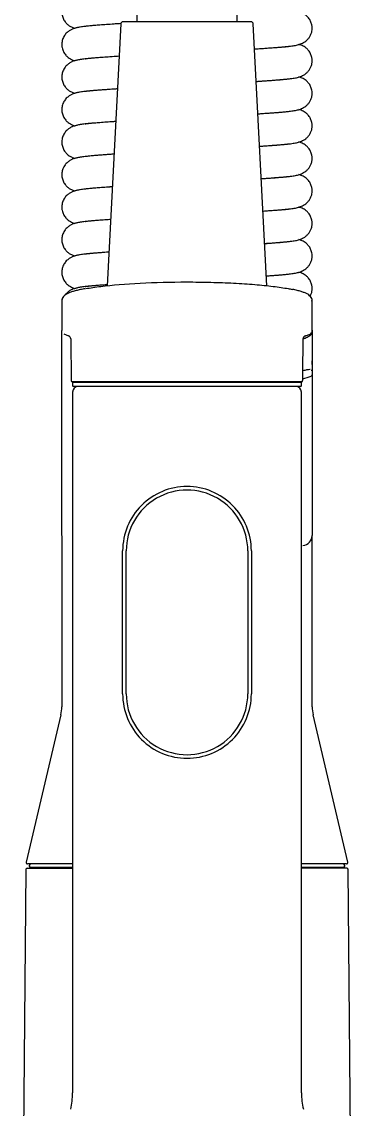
# Model space of a CAD drawing. Header units: millimetres. Extents: x 1617 to 5774, y 11446 to 13973.
# Drawn here: x 3288.5 to 3334.7, y 13377.2 to 13529.3 of the extents above; entities that cross this region are included whole.
import ezdxf

# ---------------------------------------------------------------- set-up
doc = ezdxf.new("R2010")
doc.units = ezdxf.units.MM
doc.layers.get('0').update_dxf_attribs({"color": 250})

# ---------------------------------------------------------------- blocks, each defined once
blk = doc.blocks.new('7')
at = {"linetype": 'Continuous'}
for p, q in [((3304.59, 13617.7), (3304.59, 13529.32)), ((3318.59, 13529.32), (3318.59, 13617.7)), ((3298.59, 13528.84), (3298.59, 13528.8)), ((3302.33, 13529.04), (3300.41, 13492.41)), ((3320.55, 13529.32), (3302.63, 13529.32)), ((3322.77, 13492.41), (3320.85, 13529.04)), ((3324.59, 13525.73), (3324.59, 13525.77)), ((3298.59, 13524.29), (3298.59, 13524.25)), ((3324.59, 13521.18), (3324.59, 13521.22)), ((3298.59, 13519.74), (3298.59, 13519.7)), ((3324.59, 13516.63), (3324.59, 13516.67)), ((3298.59, 13515.19), (3298.59, 13515.15)), ((3324.59, 13512.08), (3324.59, 13512.12)), ((3298.59, 13510.64), (3298.59, 13510.6)), ((3324.59, 13507.53), (3324.59, 13507.57)), ((3298.59, 13506.09), (3298.59, 13506.05)), ((3324.59, 13502.98), (3324.59, 13503.02)), ((3298.59, 13501.54), (3298.59, 13501.5)), ((3324.59, 13498.43), (3324.59, 13498.47)), ((3298.59, 13496.99), (3298.59, 13496.95)), ((3324.59, 13493.88), (3324.59, 13493.92)), ((3298.59, 13492.44), (3298.59, 13492.4)), ((3294.09, 13490.35), (3294.09, 13486.14)), ((3329.09, 13485.9), (3329.07, 13490.17)), ((3329.09, 13486.14), (3329.09, 13490.35)), ((3329.09, 13486.18), (3329.09, 13486.15)), ((3294.09, 13457.46), (3294.09, 13486.14)), ((3294.38, 13485.69), (3295.04, 13485.4)), ((3295.33, 13484.93), (3295.38, 13479.13)), ((3329.09, 13486.14), (3329.09, 13486.13)), ((3329.09, 13486.12), (3329.09, 13486.06)), ((3329.09, 13486.06), (3329.09, 13484.25)), ((3329.09, 13484.25), (3329.09, 13482.05)), ((3329.09, 13482.05), (3329.09, 13481.41)), ((3328.97, 13480.58), (3329.03, 13480.58)), ((3328.97, 13480.58), (3328.97, 13480.58)), ((3328.97, 13480.58), (3329.03, 13480.58)), ((3329.09, 13481.4), (3329.09, 13481.46)), ((3329.09, 13481.4), (3329.09, 13480.73)), ((3329.09, 13480.73), (3329.09, 13479.95)), ((3327.61, 13478.98), (3295.53, 13478.98)), ((3295.58, 13478.82), (3295.58, 13478.42)), ((3295.68, 13478.92), (3327.47, 13478.92)), ((3327.59, 13478.87), (3327.59, 13478.98)), ((3327.6, 13478.42), (3327.6, 13478.82)), ((3329.09, 13479.92), (3329.09, 13457.46)), ((3295.59, 13477.52), (3295.59, 13379.52)), ((3327.5, 13478.32), (3295.68, 13478.32)), ((3327.5, 13478.32), (3327.5, 13478.32)), ((3327.59, 13379.52), (3327.59, 13477.52)), ((3294.09, 13457.41), (3294.09, 13433.53)), ((3329.09, 13433.52), (3329.09, 13457.41)), ((3302.59, 13435.32), (3302.59, 13455.32)), ((3303.09, 13435.32), (3303.09, 13455.32)), ((3320.09, 13455.32), (3320.09, 13435.32)), ((3320.59, 13455.32), (3320.59, 13435.32)), ((3293.95, 13432.38), (3289.1, 13411.78)), ((3334.08, 13411.78), (3329.23, 13432.37)), ((3289.04, 13410.74), (3288.49, 13348.19)), ((3289.24, 13410.93), (3295.57, 13410.93)), ((3295.58, 13411.53), (3289.29, 13411.53)), ((3289.54, 13411.33), (3289.54, 13411.23)), ((3295.59, 13411.03), (3289.74, 13411.03)), ((3291.19, 13411.03), (3291.19, 13410.93)), ((3333.44, 13411.03), (3327.59, 13411.03)), ((3333.94, 13410.93), (3327.6, 13410.93)), ((3333.89, 13411.53), (3327.62, 13411.53)), ((3331.99, 13410.93), (3331.99, 13411.03)), ((3333.64, 13411.23), (3333.64, 13411.33)), ((3334.69, 13348.19), (3334.14, 13410.74))]:
    blk.add_line(p, q, dxfattribs=at)
for centre, radius, start, end in [((3302.63, 13529.02), 0.3, 90, 177), ((3320.55, 13529.02), 0.3, 3, 90), ((3294.58, 13490.35), 0.498, 162.1372, 179.7849), ((3328.54, 13490.17), 0.533, 359.7814, 19.9044), ((3328.59, 13490.35), 0.498, 0.2148, 17.6885), ((3294.85, 13484.95), 0.49, 0.864, 66.9828), ((3328.22, 13485.01), 0.399, 103.0585, 180.9817), ((3326.5, 13490.61), 5.47, 287.0558, 288.8863), ((3328.72, 13485.89), 0.364, 291.9937, 1.8404), ((3306.82, 13481.37), 22.27, 0.1964, 1.0876), ((3295.53, 13479.13), 0.15, 180.5, 270), ((3295.68, 13478.82), 0.1, 90, 180), ((3296.09, 13479.12), 0.2, 270, 315.6418), ((3327.49, 13478.81), 0.112, 33.5506, 98.6306), ((3318.67, 13479.03), 8.91, 358.9924, 359.6076), ((3327.5, 13478.82), 0.1, 0, 29.0094), ((3327.61, 13479.14), 0.151, 268.9981, 344.3813), ((3316, 13518.86), 41.18, 286.6166, 288.3603), ((3328.91, 13479.95), 0.185, 290.3784, 0.7556), ((3295.68, 13478.42), 0.1, 180, 270), ((3296.39, 13477.52), 0.8, 90, 180), ((3326.79, 13477.52), 0.8, 0, 90), ((3327.5, 13478.42), 0.1, 270, 0), ((3311.59, 13455.32), 9, 89.9999, 180.0002), ((3311.59, 13455.32), 8.5, 0, 180.0004), ((3311.59, 13455.32), 9, 359.9986, 90), ((3327.62, 13457.55), 1.48, 276.645, 356.625), ((3311.59, 13435.32), 9, 179.9985, 270), ((3311.59, 13435.32), 8.5, 180, 0.0004), ((3311.59, 13435.32), 9, 269.9999, 0.0002), ((3290.1, 13433.38), 3.98, 345.4424, 2.1252), ((3333, 13433.42), 3.9, 178.4636, 195.4604), ((3289.29, 13411.73), 0.2, 166.707, 270), ((3333.89, 13411.73), 0.2, 270.108, 14.2171), ((3289.24, 13410.73), 0.2, 90, 180.3874), ((3289.74, 13411.33), 0.2, 90, 180), ((3289.74, 13411.23), 0.2, 180, 270), ((3333.44, 13411.33), 0.2, 0, 90), ((3333.44, 13411.23), 0.2, 270, 0), ((3333.94, 13410.73), 0.2, 0.5128, 90.013), ((3285.59, 13379.52), 10, 346.75, 0), ((3337.59, 13379.52), 10, 180, 193.25)]:
    blk.add_arc(centre, radius, start, end, dxfattribs=at)
for centre, major_axis, ratio, start_param, end_param in [((3327.53, 13485.01), (-0.3, 0.003), 0.034767, 3.141956, 3.181002), ((3328.01, 13485.67), (-0.091, 0.286), 0.692778, 3.14173, 3.302232), ((3309.7, 13529.55), (32.65, -35.97), 0.885726, -0.377693, -0.365597), ((3328.59, 13486.09), (-0.367, 0.356), 0.952086, 2.748607, 3.887334), ((3328.59, 13484.25), (-0.5, 0), 0.006171, 2.972798, 3.141593), ((3321.09, 13154.68), (0, 327.21), 1, -0.024437, -0.024124), ((3327.61, 13479.13), (0, -0.15), 0.99819, 0, 1.56207), ((3327.61, 13479.14), (-0.142, 0.047), 0.98565, 3.13963, 3.457343)]:
    blk.add_ellipse(centre, major_axis=major_axis, ratio=ratio, start_param=start_param, end_param=end_param, dxfattribs=at)
for points, knots in [([(3304.58, 13533.74), (3304.35, 13533.73), (3303.57, 13533.68), (3302.27, 13533.61), (3300.76, 13533.51), (3299.39, 13533.41), (3298.25, 13533.32), (3297.35, 13533.23), (3296.68, 13533.14), (3296.26, 13533.06), (3295.98, 13532.99), (3295.82, 13532.95), (3295.55, 13532.85), (3295.19, 13532.67), (3294.79, 13532.37), (3294.44, 13531.96), (3294.17, 13531.41), (3294.07, 13530.8), (3294.11, 13530.23), (3294.3, 13529.68), (3294.61, 13529.21), (3294.98, 13528.87), (3295.29, 13528.67), (3295.59, 13528.53), (3295.8, 13528.45), (3295.92, 13528.42)], [0.0723279, 0.0723279, 0.0723279, 0.0723279, 0.0800538, 0.0986845, 0.1181547, 0.1382918, 0.1583992, 0.1763138, 0.1921777, 0.2057767, 0.2116782, 0.2169895, 0.2223998, 0.228454, 0.2352625, 0.2425813, 0.2496911, 0.2561813, 0.2621734, 0.2687652, 0.2754251, 0.2817203, 0.2875692, 0.2934558, 0.3022568, 0.3022568, 0.3022568, 0.3022568]), ([(3321.04, 13525.52), (3321.39, 13525.54), (3322.09, 13525.59), (3323.04, 13525.65), (3323.98, 13525.72), (3324.79, 13525.79), (3325.49, 13525.85), (3326.02, 13525.91), (3326.43, 13525.97), (3326.72, 13526.02), (3327.09, 13526.09), (3327.59, 13526.25), (3328.11, 13526.53), (3328.47, 13526.86), (3328.72, 13527.16), (3328.93, 13527.55), (3329.06, 13527.97), (3329.1, 13528.44), (3329.05, 13528.91), (3328.89, 13529.41), (3328.6, 13529.86), (3328.26, 13530.2), (3327.95, 13530.41), (3327.7, 13530.54), (3327.45, 13530.64), (3327.3, 13530.69), (3327.23, 13530.71)], [0.0942147, 0.0942147, 0.0942147, 0.0942147, 0.1070762, 0.1212039, 0.1341006, 0.1493858, 0.1626712, 0.1743368, 0.1842868, 0.1924972, 0.2001042, 0.2114147, 0.2228919, 0.2287018, 0.2344462, 0.2399902, 0.2452248, 0.2500272, 0.2551286, 0.2612389, 0.2675753, 0.2736056, 0.2792165, 0.2847924, 0.2908437, 0.2961234, 0.2961234, 0.2961234, 0.2961234]), ([(3302.32, 13529.06), (3302.32, 13529.06), (3301.79, 13529.03), (3300.76, 13528.96), (3299.39, 13528.86), (3298.25, 13528.77), (3297.35, 13528.68), (3296.68, 13528.59), (3296.26, 13528.51), (3295.98, 13528.44), (3295.82, 13528.4), (3295.55, 13528.3), (3295.19, 13528.12), (3294.79, 13527.82), (3294.44, 13527.41), (3294.17, 13526.86), (3294.07, 13526.25), (3294.11, 13525.68), (3294.3, 13525.13), (3294.61, 13524.66), (3294.98, 13524.32), (3295.29, 13524.12), (3295.59, 13523.98), (3295.8, 13523.9), (3295.92, 13523.87)], [0.0986738, 0.0986738, 0.0986738, 0.0986738, 0.0986845, 0.1181547, 0.1382918, 0.1583992, 0.1763138, 0.1921777, 0.2057767, 0.2116782, 0.2169895, 0.2223998, 0.228454, 0.2352625, 0.2425813, 0.2496911, 0.2561813, 0.2621734, 0.2687652, 0.2754251, 0.2817203, 0.2875692, 0.2934558, 0.3022568, 0.3022568, 0.3022568, 0.3022568]), ([(3297.34, 13528.7), (3297.34, 13528.7), (3297.37, 13528.71), (3297.54, 13528.73), (3297.82, 13528.76), (3298.22, 13528.81), (3298.8, 13528.86), (3299.61, 13528.92), (3300.57, 13528.99), (3301.5, 13529.05), (3302.11, 13529.09), (3302.33, 13529.11)], [0.7974887, 0.7974887, 0.7974887, 0.7974887, 0.8034106, 0.8128002, 0.8225313, 0.8322071, 0.8466036, 0.8613229, 0.876409, 0.8917126, 0.9002013, 0.9002013, 0.9002013, 0.9002013]), ([(3325.79, 13525.84), (3325.79, 13525.85), (3325.77, 13525.85), (3325.64, 13525.83), (3325.33, 13525.8), (3324.86, 13525.75), (3324.31, 13525.71), (3323.69, 13525.66), (3323.01, 13525.61), (3322.29, 13525.56), (3321.63, 13525.51), (3321.2, 13525.48), (3321.05, 13525.48)], [0.8028515, 0.8028515, 0.8028515, 0.8028515, 0.8074221, 0.8175772, 0.8294453, 0.8423433, 0.854529, 0.8662364, 0.8774589, 0.8881273, 0.8986839, 0.9047559, 0.9047559, 0.9047559, 0.9047559]), ([(3321.28, 13520.99), (3321.54, 13521), (3322.16, 13521.04), (3323.04, 13521.1), (3323.98, 13521.17), (3324.79, 13521.24), (3325.49, 13521.3), (3326.02, 13521.36), (3326.43, 13521.42), (3326.72, 13521.47), (3327.09, 13521.54), (3327.59, 13521.7), (3328.11, 13521.98), (3328.47, 13522.31), (3328.72, 13522.61), (3328.93, 13523), (3329.06, 13523.42), (3329.1, 13523.89), (3329.05, 13524.36), (3328.89, 13524.86), (3328.6, 13525.31), (3328.26, 13525.65), (3327.95, 13525.86), (3327.7, 13525.99), (3327.45, 13526.09), (3327.3, 13526.14), (3327.23, 13526.16)], [0.0972546, 0.0972546, 0.0972546, 0.0972546, 0.1070762, 0.1212039, 0.1341006, 0.1493858, 0.1626712, 0.1743368, 0.1842868, 0.1924972, 0.2001042, 0.2114147, 0.2228919, 0.2287018, 0.2344462, 0.2399902, 0.2452248, 0.2500272, 0.2551286, 0.2612389, 0.2675753, 0.2736056, 0.2792165, 0.2847924, 0.2908437, 0.2961234, 0.2961234, 0.2961234, 0.2961234]), ([(3302.08, 13524.49), (3301.64, 13524.47), (3300.7, 13524.4), (3299.39, 13524.31), (3298.25, 13524.22), (3297.35, 13524.13), (3296.68, 13524.04), (3296.26, 13523.96), (3295.98, 13523.89), (3295.82, 13523.85), (3295.55, 13523.75), (3295.19, 13523.57), (3294.79, 13523.27), (3294.44, 13522.86), (3294.17, 13522.31), (3294.07, 13521.7), (3294.11, 13521.13), (3294.3, 13520.58), (3294.61, 13520.11), (3294.98, 13519.77), (3295.29, 13519.57), (3295.59, 13519.43), (3295.8, 13519.35), (3295.92, 13519.32)], [0.1016231, 0.1016231, 0.1016231, 0.1016231, 0.1181547, 0.1382918, 0.1583992, 0.1763138, 0.1921777, 0.2057767, 0.2116782, 0.2169895, 0.2223998, 0.228454, 0.2352625, 0.2425813, 0.2496911, 0.2561813, 0.2621734, 0.2687652, 0.2754251, 0.2817203, 0.2875692, 0.2934558, 0.3022568, 0.3022568, 0.3022568, 0.3022568]), ([(3297.34, 13524.15), (3297.34, 13524.15), (3297.37, 13524.16), (3297.54, 13524.18), (3297.82, 13524.21), (3298.22, 13524.26), (3298.8, 13524.31), (3299.61, 13524.37), (3300.57, 13524.44), (3301.42, 13524.5), (3301.94, 13524.53), (3302.08, 13524.54)], [0.79748869, 0.79748869, 0.79748869, 0.79748869, 0.80341059, 0.81280024, 0.8225313, 0.83220709, 0.84660359, 0.86132287, 0.87640899, 0.8917126, 0.89698336, 0.89698336, 0.89698336, 0.89698336]), ([(3325.79, 13521.29), (3325.79, 13521.3), (3325.77, 13521.3), (3325.64, 13521.28), (3325.33, 13521.25), (3324.86, 13521.2), (3324.31, 13521.16), (3323.69, 13521.11), (3323.01, 13521.06), (3322.29, 13521.01), (3321.7, 13520.97), (3321.36, 13520.94), (3321.28, 13520.94)], [0.80285146, 0.80285146, 0.80285146, 0.80285146, 0.80742206, 0.81757722, 0.8294453, 0.84234328, 0.85452903, 0.86623644, 0.87745893, 0.88812727, 0.89868392, 0.90169426, 0.90169426, 0.90169426, 0.90169426]), ([(3321.52, 13516.45), (3321.7, 13516.46), (3322.23, 13516.5), (3323.04, 13516.55), (3323.98, 13516.62), (3324.79, 13516.69), (3325.49, 13516.75), (3326.02, 13516.81), (3326.43, 13516.87), (3326.72, 13516.92), (3327.09, 13516.99), (3327.59, 13517.15), (3328.11, 13517.43), (3328.47, 13517.76), (3328.72, 13518.06), (3328.93, 13518.45), (3329.06, 13518.87), (3329.1, 13519.34), (3329.05, 13519.81), (3328.89, 13520.31), (3328.6, 13520.76), (3328.26, 13521.1), (3327.95, 13521.31), (3327.7, 13521.44), (3327.45, 13521.54), (3327.3, 13521.59), (3327.23, 13521.61)], [0.1002959, 0.1002959, 0.1002959, 0.1002959, 0.1070762, 0.1212039, 0.1341006, 0.1493858, 0.1626712, 0.1743368, 0.1842868, 0.1924972, 0.2001042, 0.2114147, 0.2228919, 0.2287018, 0.2344462, 0.2399902, 0.2452248, 0.2500272, 0.2551286, 0.2612389, 0.2675753, 0.2736056, 0.2792165, 0.2847924, 0.2908437, 0.2961234, 0.2961234, 0.2961234, 0.2961234]), ([(3301.83, 13519.93), (3301.48, 13519.91), (3300.62, 13519.85), (3299.39, 13519.76), (3298.25, 13519.67), (3297.35, 13519.58), (3296.68, 13519.49), (3296.26, 13519.41), (3295.98, 13519.34), (3295.82, 13519.3), (3295.55, 13519.2), (3295.19, 13519.02), (3294.79, 13518.72), (3294.44, 13518.31), (3294.17, 13517.76), (3294.07, 13517.15), (3294.11, 13516.58), (3294.3, 13516.03), (3294.61, 13515.56), (3294.98, 13515.22), (3295.29, 13515.02), (3295.59, 13514.88), (3295.8, 13514.8), (3295.92, 13514.77)], [0.1047141, 0.1047141, 0.1047141, 0.1047141, 0.1181547, 0.1382918, 0.1583992, 0.1763138, 0.1921777, 0.2057767, 0.2116782, 0.2169895, 0.2223998, 0.228454, 0.2352625, 0.2425813, 0.2496911, 0.2561813, 0.2621734, 0.2687652, 0.2754251, 0.2817203, 0.2875692, 0.2934558, 0.3022568, 0.3022568, 0.3022568, 0.3022568]), ([(3297.34, 13519.6), (3297.34, 13519.6), (3297.37, 13519.61), (3297.54, 13519.63), (3297.82, 13519.66), (3298.22, 13519.71), (3298.8, 13519.76), (3299.61, 13519.82), (3300.57, 13519.89), (3301.35, 13519.94), (3301.79, 13519.97), (3301.84, 13519.98)], [0.79748869, 0.79748869, 0.79748869, 0.79748869, 0.80341059, 0.81280024, 0.8225313, 0.83220709, 0.84660359, 0.86132287, 0.87640899, 0.8917126, 0.89391975, 0.89391975, 0.89391975, 0.89391975]), ([(3325.79, 13516.74), (3325.79, 13516.75), (3325.77, 13516.75), (3325.64, 13516.73), (3325.33, 13516.7), (3324.86, 13516.65), (3324.31, 13516.61), (3323.69, 13516.56), (3323.01, 13516.51), (3322.29, 13516.46), (3321.78, 13516.42), (3321.51, 13516.4)], [0.80285146, 0.80285146, 0.80285146, 0.80285146, 0.80742206, 0.81757722, 0.8294453, 0.84234328, 0.85452903, 0.86623644, 0.87745893, 0.88812727, 0.89863183, 0.89863183, 0.89863183, 0.89863183]), ([(3321.76, 13511.92), (3321.85, 13511.92), (3322.3, 13511.95), (3323.04, 13512), (3323.98, 13512.07), (3324.79, 13512.14), (3325.49, 13512.2), (3326.02, 13512.26), (3326.43, 13512.32), (3326.72, 13512.37), (3327.09, 13512.44), (3327.59, 13512.6), (3328.11, 13512.88), (3328.47, 13513.21), (3328.72, 13513.51), (3328.93, 13513.9), (3329.06, 13514.32), (3329.1, 13514.79), (3329.05, 13515.26), (3328.89, 13515.76), (3328.6, 13516.21), (3328.26, 13516.55), (3327.95, 13516.76), (3327.7, 13516.89), (3327.45, 13516.99), (3327.3, 13517.04), (3327.23, 13517.06)], [0.1033366, 0.1033366, 0.1033366, 0.1033366, 0.1070762, 0.1212039, 0.1341006, 0.1493858, 0.1626712, 0.1743368, 0.1842868, 0.1924972, 0.2001042, 0.2114147, 0.2228919, 0.2287018, 0.2344462, 0.2399902, 0.2452248, 0.2500272, 0.2551286, 0.2612389, 0.2675753, 0.2736056, 0.2792165, 0.2847924, 0.2908437, 0.2961234, 0.2961234, 0.2961234, 0.2961234]), ([(3301.59, 13515.36), (3301.32, 13515.35), (3300.55, 13515.29), (3299.39, 13515.21), (3298.25, 13515.12), (3297.35, 13515.03), (3296.68, 13514.94), (3296.26, 13514.86), (3295.98, 13514.79), (3295.82, 13514.75), (3295.55, 13514.65), (3295.19, 13514.47), (3294.79, 13514.17), (3294.44, 13513.76), (3294.17, 13513.21), (3294.07, 13512.6), (3294.11, 13512.03), (3294.3, 13511.48), (3294.61, 13511.01), (3294.98, 13510.67), (3295.29, 13510.47), (3295.59, 13510.33), (3295.8, 13510.25), (3295.92, 13510.22)], [0.1078079, 0.1078079, 0.1078079, 0.1078079, 0.1181547, 0.1382918, 0.1583992, 0.1763138, 0.1921777, 0.2057767, 0.2116782, 0.2169895, 0.2223998, 0.228454, 0.2352625, 0.2425813, 0.2496911, 0.2561813, 0.2621734, 0.2687652, 0.2754251, 0.2817203, 0.2875692, 0.2934558, 0.3022568, 0.3022568, 0.3022568, 0.3022568]), ([(3297.34, 13515.05), (3297.34, 13515.05), (3297.37, 13515.06), (3297.54, 13515.08), (3297.82, 13515.11), (3298.22, 13515.16), (3298.8, 13515.21), (3299.61, 13515.27), (3300.55, 13515.34), (3301.25, 13515.39), (3301.61, 13515.41)], [0.79748869, 0.79748869, 0.79748869, 0.79748869, 0.80341059, 0.81280024, 0.8225313, 0.83220709, 0.84660359, 0.86132287, 0.87640899, 0.89077782, 0.89077782, 0.89077782, 0.89077782]), ([(3325.79, 13512.19), (3325.79, 13512.2), (3325.77, 13512.2), (3325.64, 13512.18), (3325.33, 13512.15), (3324.86, 13512.1), (3324.31, 13512.06), (3323.69, 13512.01), (3323.01, 13511.96), (3322.36, 13511.91), (3321.93, 13511.88), (3321.76, 13511.87)], [0.80285146, 0.80285146, 0.80285146, 0.80285146, 0.80742206, 0.81757722, 0.8294453, 0.84234328, 0.85452903, 0.86623644, 0.87745893, 0.88812727, 0.8953545, 0.8953545, 0.8953545, 0.8953545]), ([(3321.99, 13507.38), (3322.01, 13507.38), (3322.38, 13507.41), (3323.04, 13507.45), (3323.98, 13507.52), (3324.79, 13507.59), (3325.49, 13507.65), (3326.02, 13507.71), (3326.43, 13507.77), (3326.72, 13507.82), (3327.09, 13507.89), (3327.59, 13508.05), (3328.11, 13508.33), (3328.47, 13508.66), (3328.72, 13508.96), (3328.93, 13509.35), (3329.06, 13509.77), (3329.1, 13510.24), (3329.05, 13510.71), (3328.89, 13511.21), (3328.6, 13511.66), (3328.26, 13512), (3327.95, 13512.21), (3327.7, 13512.34), (3327.45, 13512.44), (3327.3, 13512.49), (3327.23, 13512.51)], [0.1063744, 0.1063744, 0.1063744, 0.1063744, 0.1070762, 0.1212039, 0.1341006, 0.1493858, 0.1626712, 0.1743368, 0.1842868, 0.1924972, 0.2001042, 0.2114147, 0.2228919, 0.2287018, 0.2344462, 0.2399902, 0.2452248, 0.2500272, 0.2551286, 0.2612389, 0.2675753, 0.2736056, 0.2792165, 0.2847924, 0.2908437, 0.2961234, 0.2961234, 0.2961234, 0.2961234]), ([(3301.35, 13510.8), (3301.17, 13510.79), (3300.48, 13510.74), (3299.39, 13510.66), (3298.25, 13510.57), (3297.35, 13510.48), (3296.68, 13510.39), (3296.26, 13510.31), (3295.98, 13510.24), (3295.82, 13510.2), (3295.55, 13510.1), (3295.19, 13509.92), (3294.79, 13509.62), (3294.44, 13509.21), (3294.17, 13508.66), (3294.07, 13508.05), (3294.11, 13507.48), (3294.3, 13506.93), (3294.61, 13506.46), (3294.98, 13506.12), (3295.29, 13505.92), (3295.59, 13505.78), (3295.8, 13505.7), (3295.92, 13505.67)], [0.1109021, 0.1109021, 0.1109021, 0.1109021, 0.1181547, 0.1382918, 0.1583992, 0.1763138, 0.1921777, 0.2057767, 0.2116782, 0.2169895, 0.2223998, 0.228454, 0.2352625, 0.2425813, 0.2496911, 0.2561813, 0.2621734, 0.2687652, 0.2754251, 0.2817203, 0.2875692, 0.2934558, 0.3022568, 0.3022568, 0.3022568, 0.3022568]), ([(3297.34, 13510.5), (3297.34, 13510.5), (3297.37, 13510.51), (3297.54, 13510.53), (3297.82, 13510.56), (3298.22, 13510.61), (3298.8, 13510.66), (3299.61, 13510.72), (3300.48, 13510.78), (3301.09, 13510.83), (3301.36, 13510.84)], [0.79748869, 0.79748869, 0.79748869, 0.79748869, 0.80341059, 0.81280024, 0.8225313, 0.83220709, 0.84660359, 0.86132287, 0.87640899, 0.88741969, 0.88741969, 0.88741969, 0.88741969]), ([(3325.79, 13507.64), (3325.79, 13507.65), (3325.77, 13507.65), (3325.64, 13507.63), (3325.33, 13507.6), (3324.86, 13507.55), (3324.31, 13507.51), (3323.69, 13507.46), (3323.01, 13507.41), (3322.43, 13507.37), (3322.09, 13507.34), (3321.99, 13507.34)], [0.80285146, 0.80285146, 0.80285146, 0.80285146, 0.80742206, 0.81757722, 0.8294453, 0.84234328, 0.85452903, 0.86623644, 0.87745893, 0.88812727, 0.89207477, 0.89207477, 0.89207477, 0.89207477]), ([(3322.23, 13502.85), (3322.52, 13502.87), (3323.1, 13502.91), (3323.98, 13502.97), (3324.79, 13503.04), (3325.49, 13503.1), (3326.02, 13503.16), (3326.43, 13503.22), (3326.72, 13503.27), (3327.09, 13503.34), (3327.59, 13503.5), (3328.11, 13503.78), (3328.47, 13504.11), (3328.72, 13504.41), (3328.93, 13504.8), (3329.06, 13505.22), (3329.1, 13505.69), (3329.05, 13506.16), (3328.89, 13506.66), (3328.6, 13507.11), (3328.26, 13507.45), (3327.95, 13507.66), (3327.7, 13507.79), (3327.45, 13507.89), (3327.3, 13507.94), (3327.23, 13507.96)], [0.1096093, 0.1096093, 0.1096093, 0.1096093, 0.1212039, 0.1341006, 0.1493858, 0.1626712, 0.1743368, 0.1842868, 0.1924972, 0.2001042, 0.2114147, 0.2228919, 0.2287018, 0.2344462, 0.2399902, 0.2452248, 0.2500272, 0.2551286, 0.2612389, 0.2675753, 0.2736056, 0.2792165, 0.2847924, 0.2908437, 0.2961234, 0.2961234, 0.2961234, 0.2961234]), ([(3301.12, 13506.23), (3301.01, 13506.22), (3300.41, 13506.18), (3299.39, 13506.11), (3298.25, 13506.02), (3297.35, 13505.93), (3296.68, 13505.84), (3296.26, 13505.76), (3295.98, 13505.69), (3295.82, 13505.65), (3295.55, 13505.55), (3295.19, 13505.37), (3294.79, 13505.07), (3294.44, 13504.66), (3294.17, 13504.11), (3294.07, 13503.5), (3294.11, 13502.93), (3294.3, 13502.38), (3294.61, 13501.91), (3294.98, 13501.57), (3295.29, 13501.37), (3295.59, 13501.23), (3295.8, 13501.15), (3295.92, 13501.12)], [0.1139944, 0.1139944, 0.1139944, 0.1139944, 0.1181547, 0.1382918, 0.1583992, 0.1763138, 0.1921777, 0.2057767, 0.2116782, 0.2169895, 0.2223998, 0.228454, 0.2352625, 0.2425813, 0.2496911, 0.2561813, 0.2621734, 0.2687652, 0.2754251, 0.2817203, 0.2875692, 0.2934558, 0.3022568, 0.3022568, 0.3022568, 0.3022568]), ([(3297.34, 13505.95), (3297.34, 13505.95), (3297.37, 13505.96), (3297.54, 13505.98), (3297.82, 13506.01), (3298.22, 13506.06), (3298.8, 13506.11), (3299.61, 13506.17), (3300.41, 13506.23), (3300.94, 13506.27), (3301.12, 13506.28)], [0.79748869, 0.79748869, 0.79748869, 0.79748869, 0.80341059, 0.81280024, 0.8225313, 0.83220709, 0.84660359, 0.86132287, 0.87640899, 0.88405828, 0.88405828, 0.88405828, 0.88405828]), ([(3325.79, 13503.09), (3325.79, 13503.1), (3325.77, 13503.1), (3325.64, 13503.08), (3325.33, 13503.05), (3324.86, 13503), (3324.31, 13502.96), (3323.69, 13502.91), (3323.01, 13502.86), (3322.51, 13502.82), (3322.24, 13502.8), (3322.23, 13502.8)], [0.80285146, 0.80285146, 0.80285146, 0.80285146, 0.80742206, 0.81757722, 0.8294453, 0.84234328, 0.85452903, 0.86623644, 0.87745893, 0.88812727, 0.88879625, 0.88879625, 0.88879625, 0.88879625]), ([(3322.47, 13498.32), (3322.67, 13498.33), (3323.17, 13498.36), (3323.98, 13498.42), (3324.79, 13498.49), (3325.49, 13498.55), (3326.02, 13498.61), (3326.43, 13498.67), (3326.72, 13498.72), (3327.09, 13498.79), (3327.59, 13498.95), (3328.11, 13499.23), (3328.47, 13499.56), (3328.72, 13499.86), (3328.93, 13500.25), (3329.06, 13500.67), (3329.1, 13501.14), (3329.05, 13501.61), (3328.89, 13502.11), (3328.6, 13502.56), (3328.26, 13502.9), (3327.95, 13503.11), (3327.7, 13503.24), (3327.45, 13503.34), (3327.3, 13503.39), (3327.23, 13503.41)], [0.1129077, 0.1129077, 0.1129077, 0.1129077, 0.1212039, 0.1341006, 0.1493858, 0.1626712, 0.1743368, 0.1842868, 0.1924972, 0.2001042, 0.2114147, 0.2228919, 0.2287018, 0.2344462, 0.2399902, 0.2452248, 0.2500272, 0.2551286, 0.2612389, 0.2675753, 0.2736056, 0.2792165, 0.2847924, 0.2908437, 0.2961234, 0.2961234, 0.2961234, 0.2961234]), ([(3300.89, 13501.67), (3300.86, 13501.66), (3300.34, 13501.63), (3299.39, 13501.56), (3298.25, 13501.47), (3297.35, 13501.38), (3296.68, 13501.29), (3296.26, 13501.21), (3295.98, 13501.14), (3295.82, 13501.1), (3295.55, 13501), (3295.19, 13500.82), (3294.79, 13500.52), (3294.44, 13500.11), (3294.17, 13499.56), (3294.07, 13498.95), (3294.11, 13498.38), (3294.3, 13497.83), (3294.61, 13497.36), (3294.98, 13497.02), (3295.29, 13496.82), (3295.59, 13496.68), (3295.8, 13496.6), (3295.92, 13496.57)], [0.1170823, 0.1170823, 0.1170823, 0.1170823, 0.1181547, 0.1382918, 0.1583992, 0.1763138, 0.1921777, 0.2057767, 0.2116782, 0.2169895, 0.2223998, 0.228454, 0.2352625, 0.2425813, 0.2496911, 0.2561813, 0.2621734, 0.2687652, 0.2754251, 0.2817203, 0.2875692, 0.2934558, 0.3022568, 0.3022568, 0.3022568, 0.3022568]), ([(3297.34, 13501.4), (3297.34, 13501.4), (3297.37, 13501.41), (3297.54, 13501.43), (3297.82, 13501.46), (3298.22, 13501.51), (3298.8, 13501.56), (3299.61, 13501.62), (3300.34, 13501.67), (3300.78, 13501.7), (3300.88, 13501.71)], [0.79748869, 0.79748869, 0.79748869, 0.79748869, 0.80341059, 0.81280024, 0.8225313, 0.83220709, 0.84660359, 0.86132287, 0.87640899, 0.88069705, 0.88069705, 0.88069705, 0.88069705]), ([(3325.79, 13498.54), (3325.79, 13498.55), (3325.77, 13498.55), (3325.64, 13498.53), (3325.33, 13498.5), (3324.86, 13498.45), (3324.31, 13498.41), (3323.69, 13498.36), (3323.07, 13498.31), (3322.65, 13498.28), (3322.47, 13498.27)], [0.80285146, 0.80285146, 0.80285146, 0.80285146, 0.80742206, 0.81757722, 0.8294453, 0.84234328, 0.85452903, 0.86623644, 0.87745893, 0.88529404, 0.88529404, 0.88529404, 0.88529404]), ([(3322.71, 13493.78), (3322.83, 13493.79), (3323.25, 13493.82), (3323.98, 13493.87), (3324.79, 13493.94), (3325.49, 13494), (3326.02, 13494.06), (3326.43, 13494.12), (3326.72, 13494.17), (3327.09, 13494.24), (3327.59, 13494.4), (3328.11, 13494.68), (3328.47, 13495.01), (3328.72, 13495.31), (3328.93, 13495.7), (3329.06, 13496.12), (3329.1, 13496.59), (3329.05, 13497.06), (3328.89, 13497.56), (3328.6, 13498.01), (3328.26, 13498.35), (3327.95, 13498.56), (3327.7, 13498.69), (3327.45, 13498.79), (3327.3, 13498.84), (3327.23, 13498.86)], [0.1162072, 0.1162072, 0.1162072, 0.1162072, 0.1212039, 0.1341006, 0.1493858, 0.1626712, 0.1743368, 0.1842868, 0.1924972, 0.2001042, 0.2114147, 0.2228919, 0.2287018, 0.2344462, 0.2399902, 0.2452248, 0.2500272, 0.2551286, 0.2612389, 0.2675753, 0.2736056, 0.2792165, 0.2847924, 0.2908437, 0.2961234, 0.2961234, 0.2961234, 0.2961234]), ([(3300.64, 13497.1), (3300.21, 13497.07), (3299.35, 13497.01), (3298.25, 13496.92), (3297.35, 13496.83), (3296.68, 13496.74), (3296.26, 13496.66), (3295.98, 13496.59), (3295.82, 13496.55), (3295.55, 13496.45), (3295.19, 13496.27), (3294.79, 13495.97), (3294.44, 13495.56), (3294.17, 13495.01), (3294.07, 13494.4), (3294.11, 13493.83), (3294.3, 13493.28), (3294.61, 13492.81), (3294.98, 13492.47), (3295.29, 13492.27), (3295.59, 13492.13), (3295.8, 13492.05), (3295.92, 13492.02)], [0.1204199, 0.1204199, 0.1204199, 0.1204199, 0.1382918, 0.1583992, 0.1763138, 0.1921777, 0.2057767, 0.2116782, 0.2169895, 0.2223998, 0.228454, 0.2352625, 0.2425813, 0.2496911, 0.2561813, 0.2621734, 0.2687652, 0.2754251, 0.2817203, 0.2875692, 0.2934558, 0.3022568, 0.3022568, 0.3022568, 0.3022568]), ([(3297.34, 13496.85), (3297.34, 13496.85), (3297.37, 13496.86), (3297.54, 13496.88), (3297.82, 13496.91), (3298.22, 13496.96), (3298.8, 13497.01), (3299.61, 13497.07), (3300.27, 13497.12), (3300.63, 13497.14), (3300.65, 13497.15)], [0.79748869, 0.79748869, 0.79748869, 0.79748869, 0.80341059, 0.81280024, 0.8225313, 0.83220709, 0.84660359, 0.86132287, 0.87640899, 0.87733936, 0.87733936, 0.87733936, 0.87733936]), ([(3325.79, 13493.99), (3325.79, 13494), (3325.77, 13494), (3325.64, 13493.98), (3325.33, 13493.95), (3324.86, 13493.9), (3324.31, 13493.86), (3323.69, 13493.81), (3323.14, 13493.77), (3322.8, 13493.74), (3322.71, 13493.74)], [0.80285146, 0.80285146, 0.80285146, 0.80285146, 0.80742206, 0.81757722, 0.8294453, 0.84234328, 0.85452903, 0.86623644, 0.87745893, 0.88173091, 0.88173091, 0.88173091, 0.88173091]), ([(3328.8, 13490.92), (3328.85, 13491), (3328.95, 13491.21), (3329.06, 13491.57), (3329.1, 13492.04), (3329.05, 13492.51), (3328.89, 13493.01), (3328.6, 13493.46), (3328.26, 13493.8), (3327.95, 13494.01), (3327.7, 13494.14), (3327.45, 13494.24), (3327.3, 13494.29), (3327.23, 13494.31)], [0.23664524, 0.23664524, 0.23664524, 0.23664524, 0.23999023, 0.24522479, 0.25002717, 0.25512864, 0.26123893, 0.26757529, 0.2736056, 0.27921649, 0.28479243, 0.29084368, 0.29612341, 0.29612341, 0.29612341, 0.29612341]), ([(3300.39, 13492.53), (3300.05, 13492.51), (3299.28, 13492.45), (3298.25, 13492.37), (3297.35, 13492.28), (3296.68, 13492.19), (3296.26, 13492.11), (3295.98, 13492.04), (3295.82, 13492), (3295.55, 13491.9), (3295.19, 13491.72), (3294.82, 13491.45), (3294.61, 13491.2), (3294.51, 13491.07)], [0.1238986, 0.1238986, 0.1238986, 0.1238986, 0.1382918, 0.1583992, 0.1763138, 0.1921777, 0.2057767, 0.2116782, 0.2169895, 0.2223998, 0.228454, 0.2352625, 0.2411424, 0.2411424, 0.2411424, 0.2411424]), ([(3297.34, 13492.3), (3297.34, 13492.3), (3297.37, 13492.31), (3297.54, 13492.33), (3297.82, 13492.36), (3298.22, 13492.41), (3298.8, 13492.46), (3299.56, 13492.52), (3300.13, 13492.56), (3300.41, 13492.58)], [0.79748869, 0.79748869, 0.79748869, 0.79748869, 0.80341059, 0.81280024, 0.8225313, 0.83220709, 0.84660359, 0.86132287, 0.87369527, 0.87369527, 0.87369527, 0.87369527]), ([(3297.45, 13492), (3298.06, 13492.11), (3298.77, 13492.22), (3301.11, 13492.51), (3303.01, 13492.67), (3307.11, 13492.87), (3309.35, 13492.93), (3312.69, 13492.93), (3313.82, 13492.92), (3316.01, 13492.86), (3317.07, 13492.82), (3319.13, 13492.72), (3320.13, 13492.65), (3321.97, 13492.5), (3322.83, 13492.42), (3324.42, 13492.22), (3325.12, 13492.11), (3325.92, 13491.97), (3326.1, 13491.93), (3326.27, 13491.9)], [0.1879395, 0.1879395, 0.1879395, 0.1879395, 0.25, 0.25, 0.375, 0.375, 0.5, 0.5, 0.5625, 0.5625, 0.625, 0.625, 0.6875, 0.6875, 0.75, 0.75, 0.8125, 0.8125, 0.8314043, 0.8314043, 0.8314043, 0.8314043]), ([(3297.36, 13491.99), (3297.23, 13491.97), (3296.89, 13491.91), (3296.36, 13491.79), (3295.81, 13491.65), (3295.32, 13491.5), (3294.91, 13491.33), (3294.58, 13491.14), (3294.33, 13490.91), (3294.16, 13490.67), (3294.13, 13490.54), (3294.12, 13490.5)], [0, 0, 0, 0, 0.061434, 0.184593, 0.308562, 0.433717, 0.560787, 0.68616, 0.814956, 0.942547, 1, 1, 1, 1]), ([(3329.07, 13490.5), (3329.07, 13490.5), (3329.05, 13490.57), (3328.95, 13490.77), (3328.75, 13491.01), (3328.47, 13491.22), (3328.11, 13491.4), (3327.67, 13491.56), (3327.15, 13491.71), (3326.68, 13491.83), (3326.39, 13491.88), (3326.32, 13491.9)], [0, 0, 0, 0, 0.000452, 0.128604, 0.26315, 0.398215, 0.540187, 0.676226, 0.818376, 0.956478, 1, 1, 1, 1]), ([(3295.33, 13484.97), (3295.33, 13484.97), (3295.33, 13484.97), (3295.33, 13484.94), (3295.33, 13484.92)], [0.91057385, 0.91057385, 0.91057385, 0.91057385, 0.94528431, 1, 1, 1, 1]), ([(3327.84, 13484.96), (3327.92, 13485), (3328.12, 13485.09), (3328.39, 13485.23), (3328.65, 13485.37), (3328.82, 13485.48), (3328.93, 13485.57), (3329.01, 13485.64), (3329.04, 13485.71), (3329.05, 13485.74)], [0.0849682, 0.0849682, 0.0849682, 0.0849682, 0.2305136, 0.4028236, 0.5774524, 0.7560763, 0.865913, 0.9526481, 1, 1, 1, 1]), ([(3328.79, 13480.67), (3328.79, 13480.67), (3328.78, 13480.67), (3328.67, 13480.67), (3328.51, 13480.66), (3328.17, 13480.59), (3327.99, 13480.55), (3327.8, 13480.49)], [0.2372969, 0.2372969, 0.2372969, 0.2372969, 0.25, 0.25, 0.5, 0.5, 0.6915154, 0.6915154, 0.6915154, 0.6915154])]:
    blk.add_open_spline(points, degree=3, knots=knots, dxfattribs=at)
blk.add_rational_spline([(3329.07, 13490.17), (3329.08, 13490.17), (3329.08, 13490.17)], [0.951373002296, 0.955406447492, 0.962118794113], degree=2, dxfattribs=at)
for points in [[(3327.77, 13479.14), (3327.78, 13480.1), (3327.8, 13482.05), (3327.83, 13485.01)], [(3327.58, 13478.87), (3327.58, 13478.87), (3327.58, 13478.87), (3327.58, 13478.87)]]:
    blk.add_open_spline(points, degree=3, dxfattribs=at)

msp = doc.modelspace()

# ---------------------------------------------------------------- block references
msp.add_blockref('7', (0, 0))

doc.saveas('drawing.dxf')
